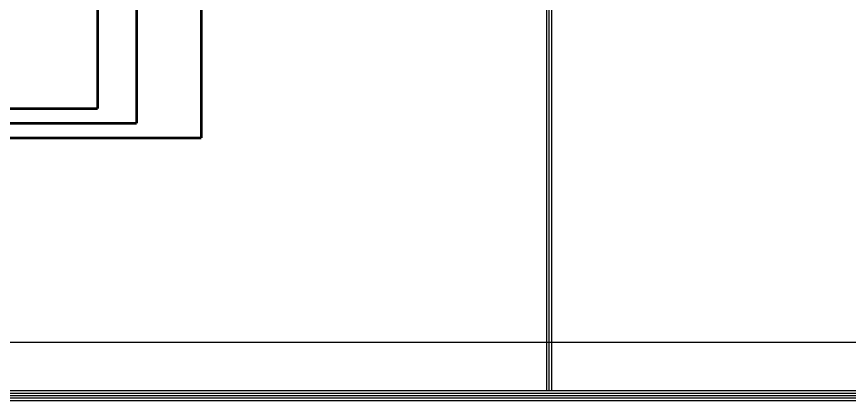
# Model space of a CAD drawing. Header units: millimetres. Extents: x 2046 to 14753, y 2361 to 29276.
# Drawn here: x 8059 to 9772, y 2361 to 3151 of the extents above; entities that cross this region are included whole.
import ezdxf

# ---------------------------------------------------------------- set-up
doc = ezdxf.new("R2010")
doc.units = ezdxf.units.MM
doc.layers.add('KOLON HATTI  0.60 mm', color=91, linetype='Continuous', lineweight=53)
doc.layers.add('yazi', color=251, linetype='Continuous', lineweight=25)

msp = doc.modelspace()

# ---------------------------------------------------------------- linework, layer by layer
at = {"layer": 'KOLON HATTI  0.60 mm'}
for p, q in [((8225.299, 3624.678), (8225.299, 2961.616)), ((8305.089, 3624.678), (8305.089, 2931.616)), ((8438.042, 3560.319), (8438.042, 2901.616)), ((6138.781, 2961.616), (8225.299, 2961.616)), ((8305.089, 2961.616), (8305.13, 2961.616)), ((6024.901, 2931.616), (8305.089, 2931.616)), ((5911.476, 2901.616), (8438.042, 2901.616))]:
    msp.add_line(p, q, dxfattribs=at)
at = {"layer": 'yazi'}
for points in [[(9148.746, 11151.662), (9148.746, 2381.267)], [(9153.746, 11151.662), (9153.746, 2381.267)], [(9158.746, 11151.662), (9158.746, 2381.267)], [(3015.515, 2481.267), (11464.215, 2481.267)], [(3015.515, 2381.267), (11464.215, 2381.267)], [(3000.515, 2366.267), (11479.215, 2366.267)], [(3005.515, 2371.267), (11474.215, 2371.267)], [(3010.515, 2376.267), (11469.215, 2376.267)], [(2995.515, 2361.267), (11484.215, 2361.267)]]:
    msp.add_lwpolyline(points, dxfattribs=at)

doc.saveas('drawing.dxf')
